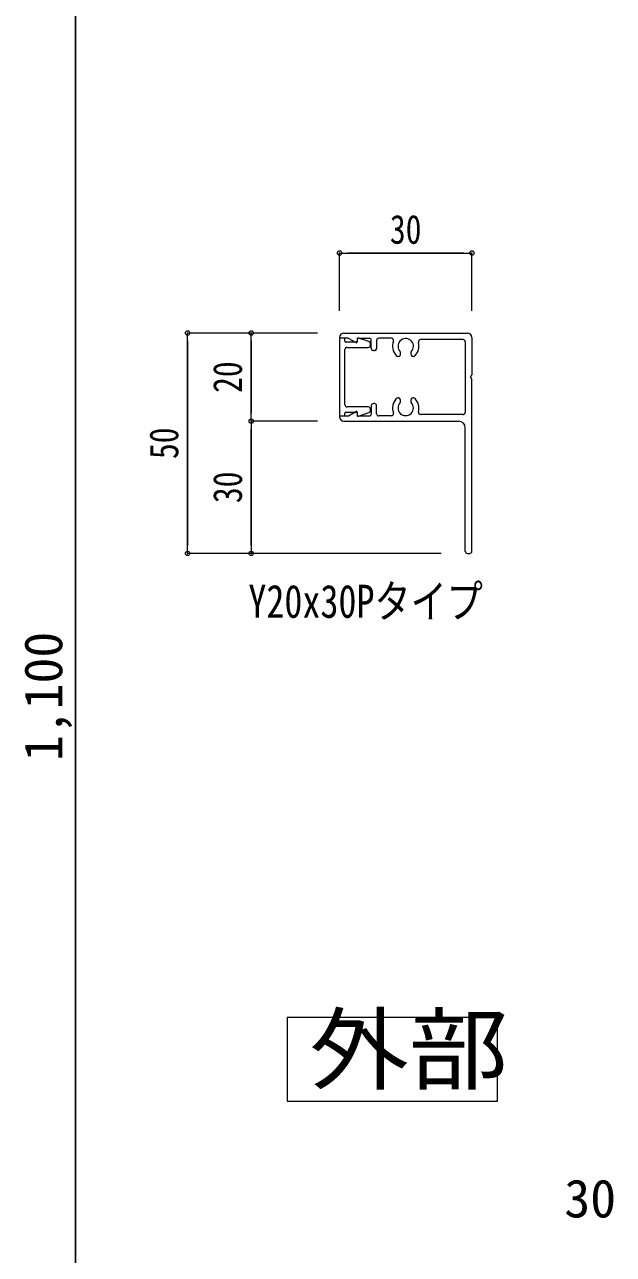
# Model space of a CAD drawing. Units: millimetres at full size. Extents: x -1601 to 2776, y -1131 to 1131.
# Drawn here: x -168 to 99, y -388 to 170 of the extents above; entities that cross this region are included whole.
import ezdxf
from ezdxf.enums import TextEntityAlignment as Align

# ---------------------------------------------------------------- set-up
doc = ezdxf.new("R2010")
doc.units = ezdxf.units.MM
doc.header["$LTSCALE"] = 4
doc.header["$PDMODE"] = 32
doc.header["$PDSIZE"] = 2
for name, color, linetype, lineweight in [('0-0_0', 7, 'Continuous', 18), ('0-1_1手摺寸法', 3, 'Continuous', 18), ('0-5_3アルミ部材', 6, 'Continuous', 18), ('0-7_41ｱﾙﾐ', 6, 'Continuous', 18), ('1-0_P4-12', 7, 'Continuous', 18)]:
    doc.layers.add(name, color=color, linetype=linetype, lineweight=lineweight)
doc.styles.add('ＭＳ ゴシック', font='')
doc.styles.get('ＭＳ ゴシック').set_extended_font_data('MS Gothic')

msp = doc.modelspace()

# ---------------------------------------------------------------- linework, layer by layer
at = {"layer": '0-1_1手摺寸法'}
for p, q in [((-144.559, -684.892), (-144.559, 415.108)), ((-144.559, 410.508), (-144.559, -680.292)), ((-24.842, 39.952), (-24.842, 66.261)), ((-24.842, 66.261), (35.158, 66.261)), ((31.558, 66.261), (-21.242, 66.261)), ((35.158, 39.952), (35.158, 66.261)), ((-34.842, 29.952), (-93.746, 29.952)), ((-93.746, -70.048), (-93.746, 29.952)), ((-34.842, 29.952), (-64.894, 29.952)), ((-64.894, -10.048), (-64.894, 29.952)), ((-93.746, 26.352), (-93.746, -66.448)), ((-64.894, 26.352), (-64.894, -6.448)), ((-34.842, -10.048), (-64.894, -10.048)), ((-34.842, -10.048), (-64.894, -10.048)), ((-64.894, -10.048), (-64.894, -70.048)), ((-64.894, -66.448), (-64.894, -13.648)), ((21.158, -70.048), (-93.746, -70.048)), ((21.158, -70.048), (-64.894, -70.048))]:
    msp.add_line(p, q, dxfattribs=at)
for p in [(-24.842, 66.261), (35.158, 66.261), (-93.746, 29.952), (-64.894, 29.952), (-64.894, -10.048), (-93.746, -70.048), (-64.894, -70.048)]:
    msp.add_point(p, dxfattribs=at)
at = {"layer": '0-5_3アルミ部材'}
for p, q in [((-24.842, 27.152), (-24.842, -7.248)), ((-22.842, 27.552), (-24.442, 27.552)), ((-22.442, 26.252), (-22.442, 27.152)), ((-22.442, -2.548), (-22.442, 22.452)), ((-17.242, 25.852), (-22.042, 25.852)), ((-21.442, 23.452), (-11.842, 23.452)), ((-16.842, 27.296), (-16.842, 26.252)), ((-11.526, 26.079), (-16.316, 27.676)), ((-10.842, 24.452), (-10.842, 25.131)), ((-11.842, -3.548), (-21.442, -3.548)), ((-10.842, -5.228), (-10.842, -4.548)), ((-24.442, -7.648), (-22.842, -7.648)), ((-22.442, -7.248), (-22.442, -6.348)), ((-22.042, -5.948), (-17.242, -5.948)), ((-16.842, -6.348), (-16.842, -7.394)), ((-16.316, -7.773), (-11.526, -6.176))]:
    msp.add_line(p, q, dxfattribs=at)
for centre, radius, start, end in [((-24.442, 27.152), 0.4, 90, 180), ((-22.842, 27.152), 0.4, 0, 90), ((-22.042, 26.252), 0.4, 180, 270), ((-21.442, 22.452), 1, 90, 180), ((-17.242, 26.252), 0.4, 270, 0), ((-16.442, 27.296), 0.4, 71.565, 180), ((-11.842, 24.452), 1, 270, 0), ((-11.842, 25.131), 1, 0, 71.565), ((-21.442, -2.548), 1, 180, 270), ((-11.842, -4.548), 1, 0, 90), ((-11.842, -5.228), 1, 288.435, 0), ((-24.442, -7.248), 0.4, 180, 270), ((-22.842, -7.248), 0.4, 270, 0), ((-22.042, -6.348), 0.4, 90, 180), ((-17.242, -6.348), 0.4, 0, 90), ((-16.442, -7.394), 0.4, 180, 288.435)]:
    msp.add_arc(centre, radius, start, end, dxfattribs=at)
at = {"layer": '0-7_41ｱﾙﾐ'}
for p, q in [((-22.842, 29.952), (33.158, 29.952)), ((35.158, 27.952), (35.158, 10.991)), ((-20.937, 27.552), (-24.442, 27.552)), ((-17.421, 25.594), (-20.758, 27.509)), ((-16.842, 27.152), (-16.842, 25.952)), ((-16.442, 27.552), (-11.442, 27.552)), ((-10.442, 22.952), (-10.442, 26.552)), ((-8.042, 26.552), (-8.042, 22.952)), ((-1.342, 27.552), (-7.042, 27.552)), ((31.158, 26.952), (11.866, 26.952)), ((32.158, 25.952), (32.158, -6.048)), ((-9.042, 21.952), (-9.442, 21.952)), ((34.558, 9.952), (35.158, 10.991)), ((34.558, 9.952), (35.158, 8.912)), ((35.158, -69.048), (35.158, 8.912)), ((-10.442, -3.048), (-10.442, -6.648)), ((-9.042, -2.048), (-9.442, -2.048)), ((-8.042, -6.648), (-8.042, -3.048)), ((-24.442, -7.648), (-20.937, -7.648)), ((-22.842, -10.048), (29.158, -10.048)), ((-20.758, -7.606), (-17.421, -5.691)), ((-16.842, -6.048), (-16.842, -7.248)), ((-16.442, -7.648), (-11.442, -7.648)), ((-1.342, -7.648), (-7.042, -7.648)), ((31.158, -7.048), (11.866, -7.048)), ((32.158, -69.048), (32.158, -13.048)), ((33.158, -70.048), (34.158, -70.048))]:
    msp.add_line(p, q, dxfattribs=at)
for centre, radius, start, end in [((-22.842, 27.952), 2, 90, 180), ((-24.442, 27.952), 0.4, 180, 270), ((33.158, 27.952), 2, 0, 90), ((-20.937, 27.152), 0.4, 63.435, 90), ((-17.242, 25.952), 0.4, 243.435, 0), ((-16.442, 27.152), 0.4, 90, 180), ((-11.442, 26.552), 1, 0, 90), ((-9.442, 22.952), 1, 180, 270), ((-9.042, 22.952), 1, 270, 0), ((-7.042, 26.552), 1, 90, 180), ((-1.342, 26.552), 1, 338.196, 90), ((5.158, 23.952), 6, 158.196, 224.742), ((5.158, 23.952), 3.5, 315.224, 212.817), ((5.158, 23.952), 6, 315.258, 16.602), ((11.866, 25.952), 1, 90, 196.602), ((31.158, 25.952), 1, 0, 90), ((1.784, 20.608), 1.25, 224.742, 298.115), ((1.123, 20.708), 1.735, 316.138, 50.926), ((9.193, 20.708), 1.735, 153.335, 223.861), ((8.532, 20.608), 1.25, 241.885, 315.258), ((5.158, -4.048), 6, 135.258, 201.804), ((1.784, -0.705), 1.25, 61.81, 135.258), ((1.123, -0.805), 1.735, 333.333, 43.827), ((9.193, -0.805), 1.735, 136.175, 206.665), ((8.532, -0.705), 1.25, 44.742, 118.191), ((5.158, -4.048), 6, 343.398, 44.742), ((-9.442, -3.048), 1, 90, 180), ((-9.042, -3.048), 1, 0, 90), ((5.158, -4.048), 3.5, 135.225, 44.776), ((-24.442, -8.048), 0.4, 90, 180), ((-22.842, -8.048), 2, 180, 270), ((-20.937, -7.248), 0.4, 270, 296.565), ((-17.242, -6.048), 0.4, 0, 116.565), ((-16.442, -7.248), 0.4, 180, 270), ((-11.442, -6.648), 1, 270, 0), ((-7.042, -6.648), 1, 180, 270), ((-1.342, -6.648), 1, 270, 21.804), ((11.866, -6.048), 1, 163.398, 270), ((29.158, -13.048), 3, 0, 90), ((31.158, -6.048), 1, 270, 0), ((33.158, -69.048), 1, 180, 270), ((34.158, -69.048), 1, 270, 0)]:
    msp.add_arc(centre, radius, start, end, dxfattribs=at)
at = {"layer": '1-0_P4-12'}
msp.add_lwpolyline([(-48.563, -318.671), (46.763, -318.671), (46.763, -280.661), (-48.563, -280.661)], close=True, dxfattribs=at)

# ---------------------------------------------------------------- texts
at = {"layer": '0-0_0', "style": 'ＭＳ ゴシック', "width": 0.8}
msp.add_text('Y20x30Pタイプ', height=15.01, dxfattribs=at).set_placement((-66.188, -103.78), align=Align.BOTTOM_LEFT)
at = {"layer": '0-1_1手摺寸法', "color": 7, "style": 'ＭＳ ゴシック', "width": 0.8}
msp.add_text('30', height=13.14, dxfattribs=at).set_placement((-2.01, 66.509), align=Align.BOTTOM_LEFT)
for s, p in [('20', (-65.142, 2.784)), ('50', (-93.994, -27.216)), ('30', (-65.142, -47.216))]:
    msp.add_text(s, height=13.14, rotation=90, dxfattribs=at).set_placement(p, align=Align.BOTTOM_LEFT)
at = {"layer": '0-1_1手摺寸法', "style": 'ＭＳ ゴシック'}
msp.add_text('1,100', height=17.27, rotation=90, dxfattribs=at).set_placement((-145.378, -164.332), align=Align.BOTTOM_LEFT)
msp.add_text('30', height=17.27, dxfattribs=at).set_placement((77.042, -376.558), align=Align.BOTTOM_LEFT)
at = {"layer": '1-0_P4-12', "style": 'ＭＳ ゴシック', "width": 1.1}
msp.add_text('外部', height=30.03, dxfattribs=at).set_placement((-38.504, -319.134), align=Align.BOTTOM_LEFT)

doc.saveas('drawing.dxf')
